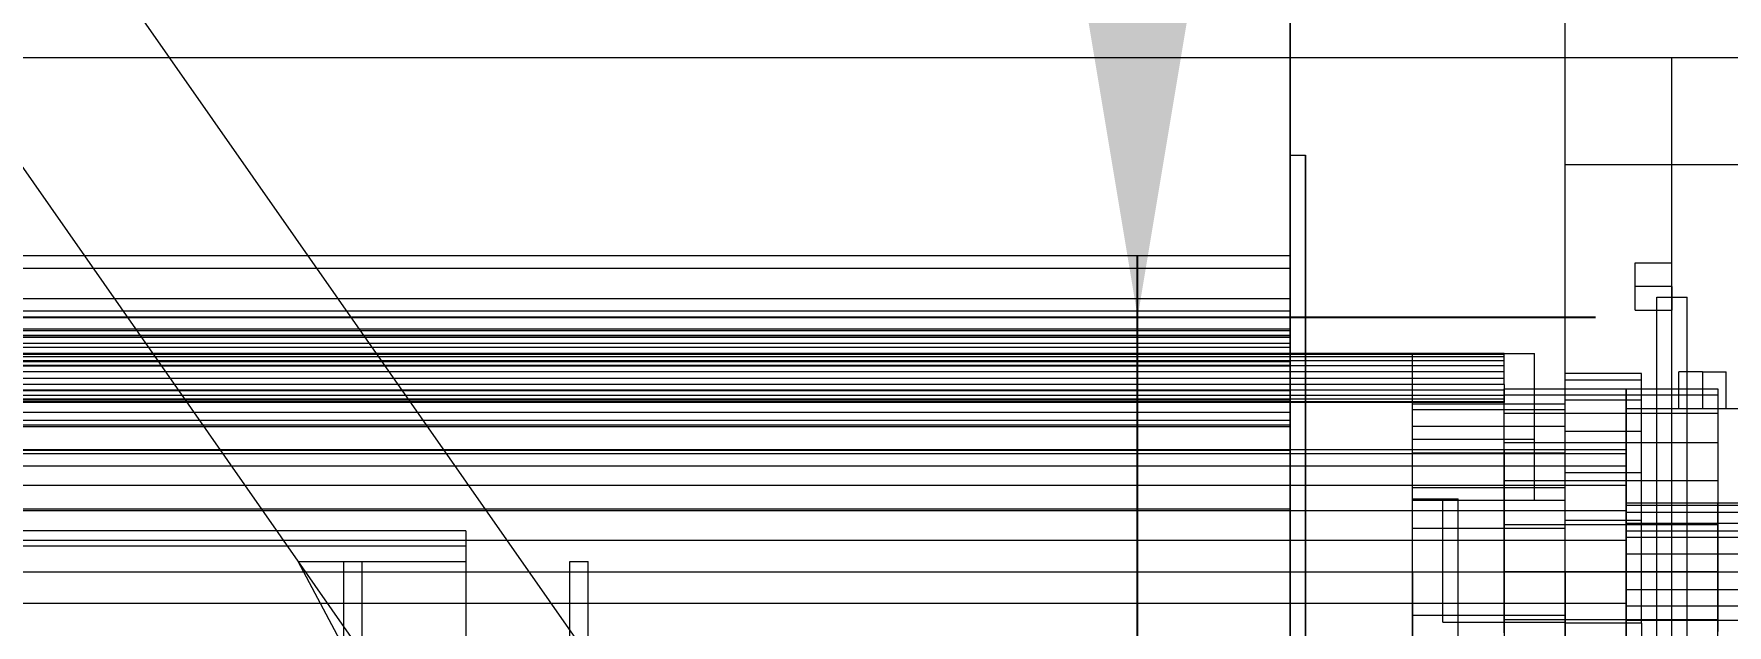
# Model space of a CAD drawing. Header units: millimetres. Extents: x -191664 to 191490, y -197311 to 10263.
# Drawn here: x 838 to 1393, y -29251 to -29057 of the extents above; entities that cross this region are included whole.
import ezdxf

# ---------------------------------------------------------------- set-up
doc = ezdxf.new("R2010")
doc.units = ezdxf.units.MM
for name, color, linetype, lineweight in [('COTAS_USUARIO', 1, 'Continuous', 0), ('frontal_C01', 7, 'Continuous', 0), ('frontal_secador', 7, 'Continuous', 0), ('frontal_tolva', 7, 'Continuous', 0)]:
    doc.layers.add(name, color=color, linetype=linetype, lineweight=lineweight)
doc.dimstyles.new('PLANTA_100', dxfattribs={"dimtxt": 250, "dimasz": 150, "dimexe": 150, "dimexo": 80, "dimgap": 100, "dimtad": 1, "dimtih": 1, "dimtoh": 1, "dimdec": 1, "dimdsep": 46, "dimcen": 0.09, "dimclrd": 1, "dimclre": 1, "dimclrt": 1, "dimadec": 0, "dimazin": 0, "dimtfac": 1, "dimtdec": 4, "dimtofl": 0, "dimtmove": 0, "dimatfit": 3, "dimfxl": 1, "dimtolj": 1, "dimtzin": 0, "dimarcsym": 0})

# ---------------------------------------------------------------- blocks, each defined once
blk = doc.blocks.new('*D116')
at = {"layer": 'COTAS_USUARIO', "color": 1, "lineweight": -2, "transparency": 16777216}
for p, q in [((1200, -29000), (1200, -28850)), ((80, -29150), (1350, -29150)), ((80, -29430), (1350, -29430)), ((1200, -29580), (1200, -29730))]:
    blk.add_line(p, q, dxfattribs=at)
at = {"layer": 'COTAS_USUARIO', "color": 1, "transparency": 16777216}
for points in [[(1175, -29000), (1225, -29000), (1200, -29150)], [(1175, -29580), (1225, -29580), (1200, -29430)]]:
    blk.add_solid(points, dxfattribs=at)
at = {"layer": 'Defpoints', "color": 0, "transparency": 16777216}
for p in [(0, -29150), (0, -29430), (1200, -29430)]:
    blk.add_point(p, dxfattribs=at)
blk = doc.blocks.new('*D117')
at = {"layer": 'COTAS_USUARIO', "color": 1, "lineweight": -2, "transparency": 16777216}
for p, q in [((1200, -29280), (1200, -29130)), ((80, -29430), (1350, -29430)), ((80, -29710), (1350, -29710)), ((1200, -29860), (1200, -30010))]:
    blk.add_line(p, q, dxfattribs=at)
at = {"layer": 'COTAS_USUARIO', "color": 1, "transparency": 16777216}
for points in [[(1175, -29280), (1225, -29280), (1200, -29430)], [(1175, -29860), (1225, -29860), (1200, -29710)]]:
    blk.add_solid(points, dxfattribs=at)
at = {"layer": 'Defpoints', "color": 0, "transparency": 16777216}
for p in [(0, -29430), (0, -29710), (1200, -29710)]:
    blk.add_point(p, dxfattribs=at)

msp = doc.modelspace()

# ---------------------------------------------------------------- linework, layer by layer
at = {"layer": 'frontal_C01', "color": 139, "true_color": 0x354b57}
for p, q in [((980, -29220.06), (-980, -29220.06)), ((980, -29220.06), (980, -29225.06)), ((980, -29225.06), (-980, -29225.06)), ((980, -29225.06), (980, -29275.06))]:
    msp.add_line(p, q, dxfattribs=at)
at = {"layer": 'frontal_C01', "color": 251, "true_color": 0x4e626d}
for p, q in [((980, -29333.06), (925, -29230.06)), ((925, -29230.06), (980, -29230.06)), ((940, -29333.06), (940, -29230.06)), ((940, -29230.06), (946, -29230.06)), ((946, -29333.06), (946, -29230.06)), ((980, -29230.06), (980, -29333.06)), ((1014, -29333.06), (1014, -29230.06)), ((1014, -29230.06), (1020, -29230.06)), ((1020, -29333.06), (1020, -29230.06))]:
    msp.add_line(p, q, dxfattribs=at)
at = {"layer": 'frontal_secador', "color": 253, "true_color": 0xa8b3b5}
for p, q in [((1250, -28970), (1250, -29130)), ((1250, -29134), (1250, -28974)), ((1250, -29337), (1250, -29097)), ((1250, -29097), (1250, -29166)), ((1250, -29097), (1255, -29097)), ((1255, -29097), (1255, -29337)), ((1255, -29166), (1255, -29097)), ((1250, -29130), (-1250, -29130)), ((1250, -29130), (1250, -29134)), ((-1250, -29134), (1250, -29134)), ((1250, -29144), (-1250, -29144)), ((1250, -29156), (1250, -29144)), ((1250, -29144), (1250, -29148)), ((-1250, -29148), (1250, -29148)), ((1250, -29148), (1250, -29160)), ((1250, -29156), (1250, -29160)), ((1250, -29160), (-1250, -29160)), ((-1250, -29166), (1250, -29166)), ((1250, -29402), (1250, -29162)), ((1250, -29162), (1250, -29166)), ((1250, -29166), (1250, -29406)), ((1255, -29166), (1250, -29166)), ((1255, -29406), (1255, -29166))]:
    msp.add_line(p, q, dxfattribs=at)
at = {"layer": 'frontal_secador', "color": 251, "true_color": 0x536a64}
for p, q in [((1340, -29100), (1340, -29000)), ((1340, -29100), (1400, -29100)), ((1340, -31350), (1340, -29100))]:
    msp.add_line(p, q, dxfattribs=at)
at = {"layer": 'frontal_secador', "color": 9, "true_color": 0xb8c6c1}
for p in [(-1375, -29065), (1375, -30825)]:
    msp.add_line(p, (1375, -29065), dxfattribs=at)
at = {"layer": 'frontal_secador', "color": 254, "true_color": 0xd8e0dc}
for p, q in [((1375, -29065), (1400, -29065)), ((1375, -31335), (1375, -29065))]:
    msp.add_line(p, q, dxfattribs=at)
at = {"layer": 'frontal_secador', "color": 253, "true_color": 0x9fadb2}
msp.add_line((1375, -30650), (1375, -29065), dxfattribs=at)
at = {"layer": 'frontal_secador', "color": 43, "true_color": 0xe7bf45}
for p, q in [((1363, -29140), (1363, -29132.21)), ((1363, -29132.21), (1375, -29132.21)), ((1375, -29140), (1375, -29132.21)), ((1363, -29147.79), (1363, -29140)), ((1375, -29140), (1363, -29140)), ((1375, -29140), (1375, -29147.79)), ((1363, -29147.79), (1375, -29147.79)), ((1385, -29168), (1377.21, -29168)), ((1377.21, -29180), (1377.21, -29168)), ((1385, -29168), (1392.79, -29168)), ((1385, -29168), (1385, -29180)), ((1392.79, -29180), (1392.79, -29168)), ((1377.21, -29180), (1385, -29180)), ((1385, -29180), (1392.79, -29180))]:
    msp.add_line(p, q, dxfattribs=at)
at = {"layer": 'frontal_secador', "color": 33, "true_color": 0xb7a252}
for p, q in [((1370, -29143.5), (1380, -29143.5)), ((1370, -29323.5), (1370, -29143.5)), ((1380, -29323.5), (1380, -29143.5))]:
    msp.add_line(p, q, dxfattribs=at)
at = {"layer": 'frontal_secador', "color": 253, "true_color": 0xa4b0b5}
for p, q in [((1250, -29154), (-1250, -29154)), ((1250, -29154.55), (-1250, -29154.55)), ((1250, -29156.71), (1250, -29154)), ((1250, -29154.55), (1250, -29154)), ((1250, -29156.14), (1250, -29154.55)), ((1250, -29156.14), (-1250, -29156.14)), ((1250, -29156.71), (-1250, -29156.71)), ((1250, -29158.69), (-1250, -29158.69)), ((1250, -29158.69), (1250, -29156.14)), ((1250, -29164.65), (1250, -29156.71)), ((1250, -29162), (1250, -29158.69)), ((1320, -29162), (-1320, -29162)), ((1320, -29162.27), (-1320, -29162.27)), ((1320, -29163.07), (-1320, -29163.07)), ((1320, -29164.34), (-1320, -29164.34)), ((1320, -29166), (-1320, -29166)), ((1250, -29162), (-1250, -29162)), ((1250, -29164.65), (-1250, -29164.65)), ((1250, -29165.86), (-1250, -29165.86)), ((1250, -29165.86), (1250, -29162)), ((1250, -29177.29), (1250, -29164.65)), ((1250, -29170), (1250, -29165.86)), ((1320, -29162.27), (1320, -29162)), ((1320, -29163.07), (1320, -29162.27)), ((1320, -29164.34), (1320, -29163.07)), ((1320, -29166), (1320, -29164.34)), ((1320, -29167.93), (1320, -29166)), ((1320, -29167.93), (-1320, -29167.93)), ((-1320, -29170), (1320, -29170)), ((1320, -29172.07), (-1320, -29172.07)), ((-1250, -29170), (1250, -29170)), ((1250, -29174.14), (1250, -29170)), ((1320, -29170), (1320, -29167.93)), ((1320, -29172.07), (1320, -29170)), ((1320, -29172.07), (1320, -29174)), ((1320, -29174), (-1320, -29174)), ((1320, -29175.66), (-1320, -29175.66)), ((1320, -29176.93), (-1320, -29176.93)), ((1320, -29177.73), (-1320, -29177.73)), ((1320, -29178), (-1320, -29178)), ((1250, -29174.14), (-1250, -29174.14)), ((1250, -29177.29), (-1250, -29177.29)), ((1250, -29178), (-1250, -29178)), ((1250, -29174.14), (1250, -29178)), ((1250, -29193.75), (1250, -29177.29)), ((1250, -29178), (1250, -29181.31)), ((1320, -29174), (1320, -29175.66)), ((1320, -29175.66), (1320, -29176.93)), ((1320, -29176.93), (1320, -29177.73)), ((1320, -29177.73), (1320, -29178)), ((1250, -29181.31), (-1250, -29181.31)), ((1250, -29181.31), (1250, -29183.86)), ((1290, -29180.37), (1290, -29178.5)), ((1340, -29178.5), (1290, -29178.5)), ((1290, -29185.87), (1290, -29180.37)), ((1340, -29180.37), (1290, -29180.37)), ((1340, -29180.37), (1340, -29178.5)), ((1340, -29185.87), (1340, -29180.37)), ((1250, -29183.86), (-1250, -29183.86)), ((1250, -29185.45), (-1250, -29185.45)), ((1250, -29186), (-1250, -29186)), ((1250, -29183.86), (1250, -29185.45)), ((1250, -29185.45), (1250, -29186)), ((1290, -29194.61), (1290, -29185.87)), ((1340, -29185.87), (1290, -29185.87)), ((1340, -29194.61), (1340, -29185.87)), ((1360, -29193.5), (-1360, -29193.5)), ((1250, -29193.75), (-1250, -29193.75)), ((1250, -29212.92), (1250, -29193.75)), ((1290, -29206), (1290, -29194.61)), ((1340, -29194.61), (1290, -29194.61)), ((1340, -29206), (1340, -29194.61)), ((1360, -29194.86), (1360, -29193.5)), ((1360, -29194.86), (-1360, -29194.86)), ((1360, -29198.86), (-1360, -29198.86)), ((1360, -29198.86), (1360, -29194.86)), ((1360, -29205.22), (1360, -29198.86)), ((1360, -29205.22), (-1360, -29205.22)), ((1360, -29213.5), (1360, -29205.22)), ((1290, -29219.26), (1290, -29206)), ((1340, -29206), (1290, -29206)), ((1340, -29219.26), (1340, -29206)), ((1360, -29213.5), (-1360, -29213.5)), ((1250, -29212.92), (-1250, -29212.92)), ((1250, -29233.5), (1250, -29212.92)), ((1360, -29223.15), (1360, -29213.5)), ((1290, -29233.5), (1290, -29219.26)), ((1340, -29219.26), (1290, -29219.26)), ((1340, -29233.5), (1340, -29219.26)), ((1360, -29223.15), (-1360, -29223.15)), ((1360, -29233.5), (1360, -29223.15)), ((-1360, -29233.5), (1360, -29233.5)), ((-1250, -29233.5), (1250, -29233.5)), ((1250, -29254.08), (1250, -29233.5)), ((1290, -29233.5), (1290, -29247.74)), ((1290, -29233.5), (1340, -29233.5)), ((1340, -29247.74), (1340, -29233.5)), ((1360, -29243.85), (1360, -29233.5)), ((1360, -29243.85), (-1360, -29243.85)), ((1360, -29243.85), (1360, -29253.5)), ((1290, -29247.74), (1290, -29261)), ((1340, -29247.74), (1290, -29247.74)), ((1340, -29247.74), (1340, -29261))]:
    msp.add_line(p, q, dxfattribs=at)
at = {"layer": 'frontal_secador', "color": 254, "true_color": 0xd2d7cc}
for p, q in [((1250, -29156), (-1250, -29156)), ((1250, -29396), (1250, -29156)), ((1250, -29156), (1250, -29162))]:
    msp.add_line(p, q, dxfattribs=at)
at = {"layer": 'frontal_secador', "color": 8, "true_color": 0x617680}
for p, q in [((1290, -29162), (1330, -29162)), ((1290, -29190), (1290, -29162)), ((1330, -29190), (1330, -29162)), ((1290, -29190), (1330, -29190)), ((1290, -29210), (1290, -29190)), ((1330, -29210), (1330, -29190)), ((1290, -29209.5), (1305, -29209.5)), ((1290, -29295.5), (1290, -29209.5)), ((1290, -29210), (1330, -29210)), ((1300, -29210), (1340, -29210)), ((1300, -29250), (1300, -29210)), ((1305, -29295.5), (1305, -29209.5)), ((1340, -29250), (1340, -29210)), ((1300, -29250), (1340, -29250))]:
    msp.add_line(p, q, dxfattribs=at)
at = {"layer": 'frontal_secador', "color": 55, "true_color": 0xb2a258}
for p, q in [((1340, -29170.71), (1340, -29168.5)), ((1365, -29168.5), (1340, -29168.5)), ((1340, -29177.21), (1340, -29170.71)), ((1365, -29170.71), (1340, -29170.71)), ((1365, -29170.71), (1365, -29168.5)), ((1365, -29177.21), (1365, -29170.71)), ((1340, -29187.54), (1340, -29177.21)), ((1365, -29177.21), (1340, -29177.21)), ((1365, -29187.54), (1365, -29177.21)), ((1340, -29201), (1340, -29187.54)), ((1365, -29187.54), (1340, -29187.54)), ((1365, -29201), (1365, -29187.54)), ((1340, -29216.68), (1340, -29201)), ((1365, -29201), (1340, -29201)), ((1365, -29216.68), (1365, -29201)), ((1340, -29233.5), (1340, -29216.68)), ((1365, -29216.68), (1340, -29216.68)), ((1365, -29233.5), (1365, -29216.68)), ((1340, -29233.5), (1340, -29250.32)), ((1340, -29233.5), (1365, -29233.5)), ((1365, -29250.32), (1365, -29233.5)), ((1340, -29250.32), (1340, -29266)), ((1365, -29250.32), (1340, -29250.32)), ((1365, -29250.32), (1365, -29266))]:
    msp.add_line(p, q, dxfattribs=at)
at = {"layer": 'frontal_secador', "color": 252, "true_color": 0x8ba19a}
for p, q in [((1320, -29175.54), (1320, -29173.5)), ((1320, -29173.5), (1360, -29173.5)), ((1320, -29193.5), (1320, -29173.5)), ((1320, -29181.54), (1320, -29175.54)), ((1320, -29175.54), (1360, -29175.54)), ((1320, -29194.86), (1320, -29175.54)), ((1360, -29173.5), (1360, -29175.54)), ((1360, -29173.5), (1360, -29193.5)), ((1360, -29173.5), (1390, -29173.5)), ((1360, -29211), (1360, -29173.5)), ((1360, -29175.54), (1360, -29181.54)), ((1360, -29175.54), (1360, -29194.86)), ((1360, -29175.54), (1390, -29175.54)), ((1360, -29211.77), (1360, -29175.54)), ((1390, -29173.5), (1390, -29175.54)), ((1390, -29173.5), (1390, -29211)), ((1390, -29175.54), (1390, -29181.54)), ((1390, -29175.54), (1390, -29211.77)), ((1320, -29191.07), (1320, -29181.54)), ((1320, -29181.54), (1360, -29181.54)), ((1320, -29198.86), (1320, -29181.54)), ((1360, -29181.54), (1360, -29191.07)), ((1360, -29181.54), (1360, -29198.86)), ((1360, -29181.54), (1390, -29181.54)), ((1360, -29214.01), (1360, -29181.54)), ((1390, -29181.54), (1390, -29191.07)), ((1390, -29181.54), (1390, -29214.01)), ((1320, -29203.5), (1320, -29191.07)), ((1320, -29191.07), (1360, -29191.07)), ((1320, -29205.22), (1320, -29191.07)), ((1320, -29193.5), (1320, -29194.86)), ((1360, -29193.5), (1320, -29193.5)), ((1360, -29191.07), (1360, -29203.5)), ((1360, -29191.07), (1360, -29205.22)), ((1360, -29191.07), (1390, -29191.07)), ((1360, -29217.59), (1360, -29191.07)), ((1390, -29191.07), (1390, -29203.5)), ((1390, -29191.07), (1390, -29217.59)), ((1320, -29194.86), (1320, -29198.86)), ((1360, -29194.86), (1320, -29194.86)), ((1320, -29198.86), (1320, -29205.22)), ((1360, -29198.86), (1320, -29198.86)), ((1320, -29217.97), (1320, -29203.5)), ((1320, -29203.5), (1360, -29203.5)), ((1320, -29213.5), (1320, -29203.5)), ((1320, -29205.22), (1320, -29213.5)), ((1360, -29205.22), (1320, -29205.22)), ((1360, -29203.5), (1360, -29217.97)), ((1360, -29203.5), (1360, -29213.5)), ((1360, -29203.5), (1390, -29203.5)), ((1360, -29222.25), (1360, -29203.5)), ((1390, -29203.5), (1390, -29217.97)), ((1390, -29203.5), (1390, -29222.25)), ((1390, -29211), (1360, -29211)), ((1390, -29211.77), (1390, -29211)), ((1320, -29213.5), (1320, -29223.15)), ((1360, -29213.5), (1320, -29213.5)), ((1390, -29211.77), (1360, -29211.77)), ((1390, -29214.01), (1360, -29214.01)), ((1390, -29214.01), (1390, -29211.77)), ((1390, -29217.59), (1390, -29214.01)), ((1320, -29233.5), (1320, -29217.97)), ((1320, -29217.97), (1360, -29217.97)), ((1320, -29223.15), (1320, -29217.97)), ((1390, -29217.59), (1360, -29217.59)), ((1360, -29217.97), (1360, -29233.5)), ((1360, -29217.97), (1360, -29223.15)), ((1360, -29217.97), (1390, -29217.97)), ((1360, -29227.68), (1360, -29217.97)), ((1390, -29222.25), (1360, -29222.25)), ((1390, -29222.25), (1390, -29217.59)), ((1390, -29217.97), (1390, -29233.5)), ((1390, -29217.97), (1390, -29227.68)), ((1390, -29227.68), (1390, -29222.25)), ((1320, -29223.15), (1320, -29233.5)), ((1360, -29223.15), (1320, -29223.15)), ((1390, -29227.68), (1360, -29227.68)), ((1390, -29233.5), (1390, -29227.68)), ((1360, -29233.5), (1320, -29233.5)), ((1320, -29233.5), (1320, -29249.03)), ((1320, -29243.85), (1320, -29233.5)), ((1360, -29249.03), (1360, -29233.5)), ((1390, -29233.5), (1360, -29233.5)), ((1390, -29249.03), (1390, -29233.5)), ((1390, -29233.5), (1390, -29239.32)), ((1360, -29243.85), (1320, -29243.85)), ((1320, -29243.85), (1320, -29249.03)), ((1320, -29253.5), (1320, -29243.85)), ((1390, -29239.32), (1360, -29239.32)), ((1360, -29239.32), (1360, -29249.03)), ((1360, -29249.03), (1360, -29243.85)), ((1390, -29244.75), (1360, -29244.75)), ((1360, -29244.75), (1360, -29263.5)), ((1390, -29249.03), (1390, -29239.32)), ((1390, -29239.32), (1390, -29244.75)), ((1390, -29263.5), (1390, -29244.75)), ((1390, -29244.75), (1390, -29249.41)), ((1320, -29249.03), (1360, -29249.03)), ((1320, -29249.03), (1320, -29263.5)), ((1360, -29263.5), (1360, -29249.03)), ((1360, -29249.03), (1390, -29249.03)), ((1390, -29249.41), (1360, -29249.41)), ((1360, -29249.41), (1360, -29275.93)), ((1390, -29263.5), (1390, -29249.03)), ((1390, -29275.93), (1390, -29249.41)), ((1390, -29249.41), (1390, -29252.99))]:
    msp.add_line(p, q, dxfattribs=at)
at = {"layer": 'frontal_secador', "color": 142, "true_color": 0x159eb4}
for p, q in [((1360, -29180), (1410, -29180)), ((1360, -29220), (1360, -29180)), ((1360, -29220), (1410, -29220))]:
    msp.add_line(p, q, dxfattribs=at)
at = {"layer": 'frontal_secador', "color": 9, "true_color": 0xbcc6c9}
for p, q in [((1360, -29211.77), (1360, -29211)), ((1620, -29211), (1360, -29211)), ((1360, -29214.01), (1360, -29211.77)), ((1620, -29211.77), (1360, -29211.77)), ((1360, -29217.59), (1360, -29214.01)), ((1620, -29214.01), (1360, -29214.01)), ((1360, -29222.25), (1360, -29217.59)), ((1620, -29217.59), (1360, -29217.59)), ((1360, -29227.68), (1360, -29222.25)), ((1620, -29222.25), (1360, -29222.25)), ((1360, -29233.5), (1360, -29227.68)), ((1620, -29227.68), (1360, -29227.68)), ((1360, -29233.5), (1360, -29239.32)), ((1360, -29233.5), (1620, -29233.5)), ((1360, -29239.32), (1360, -29244.75)), ((1620, -29239.32), (1360, -29239.32)), ((1360, -29244.75), (1360, -29249.41)), ((1620, -29244.75), (1360, -29244.75)), ((1360, -29249.41), (1360, -29252.99)), ((1620, -29249.41), (1360, -29249.41))]:
    msp.add_line(p, q, dxfattribs=at)
at = {"layer": 'frontal_tolva', "color": 156, "true_color": 0x164b78}
for p, q in [((1769.58, -30332.81), (722.58, -28835.81)), ((1720.42, -30367.19), (673.42, -28870.19))]:
    msp.add_line(p, q, dxfattribs=at)

# ---------------------------------------------------------------- dimensions: what is measured, and where the dimension line sits
at = {"layer": 'COTAS_USUARIO'}
for p1, p2, picture, middle in [((0, -29150), (0, -29430), '*D116', (1200, -29290)), ((0, -29430), (0, -29710), '*D117', (1200, -29570))]:
    dim = msp.add_aligned_dim(p1=p1, p2=p2, distance=1200, dimstyle='PLANTA_100', dxfattribs=at)
    dim.commit()
    dim.dimension.update_dxf_attribs({"geometry": picture, "text_midpoint": middle})

doc.saveas('drawing.dxf')
